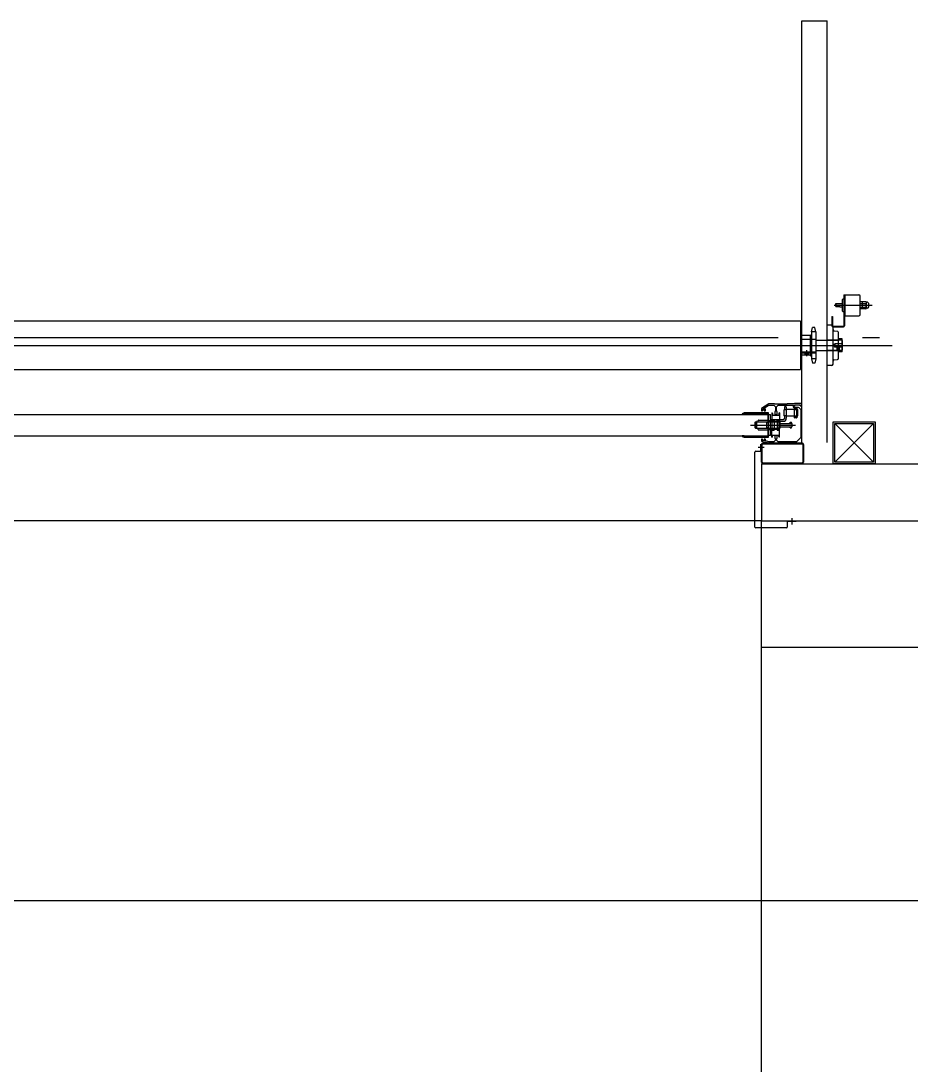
# Model space of a CAD drawing. Header units: millimetres. Extents: x -168200 to 672800, y -7409 to 118800.
# Drawn here: x 75144 to 77255, y 41175 to 43651 of the extents above; entities that cross this region are included whole.
import ezdxf

# ---------------------------------------------------------------- set-up
doc = ezdxf.new("R2010")
doc.units = ezdxf.units.MM
doc.header["$LTSCALE"] = 200
for name, pattern in [('CEN-GAUN', [32.2, 30, -1, 0.2, -1]), ('CENTER', [50.8, 31.75, -6.35, 6.35, -6.35]), ('HIDDEN', [0.375, 0.25, -0.125])]:
    doc.linetypes.add(name, pattern=pattern)
doc.layers.add('1 BA', color=9, linetype='Continuous')
doc.layers.add('1 CEN', color=15, linetype='CEN-GAUN')

msp = doc.modelspace()

# ---------------------------------------------------------------- linework, layer by layer
at = {"layer": '1 BA', "transparency": 33554687}
for p, q in [((76995.8, 42650.5), (76995.8, 43650.5)), ((76995.8, 43650.5), (77055.8, 43650.5)), ((77055.8, 42650.5), (77055.8, 43650.5)), ((76992.9, 42938.3), (72807.2, 42938.3)), ((76992.9, 42938.3), (76992.9, 42824)), ((77015.9, 42904.2), (77018.9, 42907.2)), ((77018.9, 42913.2), (77020.8, 42923.2)), ((77018.9, 42913.2), (77018.9, 42849.1)), ((77028.9, 42913.2), (77018.9, 42913.2)), ((77026.9, 42923.2), (77020.8, 42923.2)), ((77028.9, 42913.2), (77026.9, 42923.2)), ((77028.9, 42913.2), (77026.9, 42923.2)), ((77028.9, 42913.2), (77028.9, 42849.1)), ((77055.8, 42833.7), (77055.8, 42928.7)), ((77066.8, 42928.7), (77055.8, 42928.7)), ((77069.8, 42836.7), (77069.8, 42925.7)), ((77069.8, 42918.8), (77069.8, 42925.7)), ((77072.3, 42915.8), (77080.2, 42914.7)), ((77082.8, 42850.6), (77082.8, 42911.7)), ((76995.9, 42904.2), (76993.9, 42902.2)), ((76993.9, 42860.2), (76993.9, 42902.2)), ((77015.9, 42904.2), (76995.9, 42904.2)), ((76995.9, 42858.2), (76995.9, 42904.2)), ((77015.9, 42904.2), (77015.9, 42858.2)), ((77028.9, 42893.7), (77082.8, 42893.7)), ((77091.5, 42896.7), (77082.8, 42896.7)), ((77091.9, 42892.7), (77090.9, 42893.7)), ((77090.9, 42893.7), (77090.9, 42868.7)), ((77091.9, 42892.7), (77090.9, 42893.7)), ((77090.9, 42893.7), (77090.9, 42868.7)), ((77091.5, 42865.7), (77091.5, 42896.7)), ((77091.9, 42869.7), (77091.9, 42892.7)), ((77091.9, 42869.7), (77091.9, 42892.7)), ((76995.9, 42858.2), (76993.9, 42860.2)), ((77015.9, 42858.2), (76995.9, 42858.2)), ((77015.9, 42858.2), (77018.9, 42855.2)), ((77028.9, 42868.7), (77082.8, 42868.7)), ((77082.4, 42879.7), (77082.4, 42866)), ((77091.5, 42865.7), (77082.8, 42865.7)), ((77090.9, 42868.7), (77091.9, 42869.7)), ((77090.9, 42868.7), (77091.9, 42869.7)), ((77028.9, 42849.1), (77018.9, 42849.1)), ((77018.9, 42849.1), (77020.8, 42839.2)), ((77026.9, 42839.2), (77020.8, 42839.2)), ((77028.9, 42849.1), (77026.9, 42839.2)), ((77028.9, 42849.1), (77026.9, 42839.2)), ((77066.8, 42833.7), (77055.8, 42833.7)), ((77072.3, 42846.6), (77080.2, 42847.7)), ((72807.2, 42824), (76992.9, 42824)), ((76959.1, 42735.3, 46.7), (76954.6, 42735.3, 46.7)), ((76954.6, 42735.3, 46.7), (76954.6, 42728.3, 46.7)), ((76959.1, 42735.3, 46.7), (76959.1, 42708.3, 46.7)), ((76854.1, 42718.8, 46.7), (76854.1, 42717.8, 46.7)), ((76859, 42721, 46.7), (76854.3, 42719.1, 46.7)), ((76854.4, 42717.5, 46.7), (76858.8, 42717.5, 46.7)), ((76916.8, 42721, 46.7), (76859.1, 42721, 46.7)), ((76859.1, 42717.8, 46.7), (76859.1, 42719, 46.7)), ((76859.1, 42719, 46.7), (76915.1, 42719, 46.7)), ((76915.1, 42719, 46.7), (76915.1, 42697.8, 46.7)), ((76917.1, 42692.3, 46.7), (76917.1, 42720.7, 46.7)), ((76917.1, 42717.3, 46.7), (76921.6, 42717.3, 46.7)), ((76917.1, 42667.3, 46.7), (76917.1, 42717.3, 46.7)), ((76917.1, 42717.3, 46.7), (76921.6, 42717.3, 46.7)), ((76917.1, 42667.3, 46.7), (76917.1, 42717.3, 46.7)), ((76921.6, 42667.3, 46.7), (76921.6, 42717.3, 46.7)), ((76924.6, 42721, 46.7), (76925.6, 42721, 46.7)), ((76924.6, 42721, 46.7), (76924.6, 42699.8, 46.7)), ((76925.6, 42721, 46.7), (76926.6, 42719, 46.7)), ((76926.6, 42719, 46.7), (76926.6, 42716, 46.7)), ((76926.6, 42716, 46.7), (76941.1, 42716, 46.7)), ((76942.1, 42721, 46.7), (76941.1, 42719, 46.7)), ((76941.1, 42719, 46.7), (76941.1, 42716, 46.7)), ((76943.1, 42721, 46.7), (76942.1, 42721, 46.7)), ((76943.1, 42721, 46.7), (76942.1, 42721, 46.7)), ((76943.1, 42721, 46.7), (76943.1, 42699.8, 46.7)), ((76953.6, 42728.3, 46.7), (76953.1, 42727.8, 46.7)), ((76953.1, 42727.8, 46.7), (76953.1, 42714.8, 46.7)), ((76953.6, 42714.3, 46.7), (76953.1, 42714.8, 46.7)), ((76959.1, 42728.3, 46.7), (76953.6, 42728.3, 46.7)), ((76953.6, 42714.3, 46.7), (76953.6, 42728.3, 46.7)), ((76959.1, 42714.3, 46.7), (76953.6, 42714.3, 46.7)), ((76954.6, 42714.3, 46.7), (76954.6, 42708.3, 46.7)), ((76978.8, 42729.3, 46.7), (76959.1, 42729.3, 46.7)), ((76978.8, 42713.3, 46.7), (76959.1, 42713.3, 46.7)), ((76978.8, 42713.3, 46.7), (76978.8, 42729.3, 46.7)), ((76978.8, 42728.8, 46.7), (76983.8, 42728.8, 46.7)), ((76978.8, 42713.8, 46.7), (76983.8, 42713.8, 46.7)), ((76984.8, 42729.8), (76983.8, 42729.8)), ((76983.8, 42729.8), (76983.8, 42727.8)), ((76983.8, 42709.6, 46.7), (76983.8, 42728.8, 46.7)), ((76983.8, 42727.8), (76984.8, 42727.8)), ((76983.8, 42714.8), (76984.8, 42714.8)), ((76983.8, 42712.8), (76983.8, 42714.8)), ((76984.8, 42712.8), (76983.8, 42712.8)), ((76984.8, 42727.8), (76984.8, 42729.8)), ((76984.8, 42728.8, 46.7), (76985.8, 42728.8, 46.7)), ((76984.8, 42713.8, 46.7), (76984.8, 42728.8, 46.7)), ((76984.8, 42714.8), (76984.8, 42712.8)), ((76984.8, 42713.8, 46.7), (76985.8, 42713.8, 46.7)), ((76985.8, 42713.8, 46.7), (76985.8, 42728.8, 46.7)), ((76986.3, 42728.3, 46.7), (76985.8, 42728.8, 46.7)), ((76985.8, 42713.8, 46.7), (76986.3, 42714.3, 46.7)), ((76986.3, 42714.3, 46.7), (76986.3, 42728.3, 46.7)), ((76885.1, 42698.8, 46.7), (76886.1, 42699.8, 46.7)), ((76885.1, 42685.8, 46.7), (76885.1, 42698.8, 46.7)), ((76886.1, 42684.8, 46.7), (76885.1, 42685.8, 46.7)), ((76886.1, 42699.8, 46.7), (76886.1, 42684.8, 46.7)), ((76886.1, 42699.8, 46.7), (76888.1, 42699.8, 46.7)), ((76886.1, 42684.8, 46.7), (76888.1, 42684.8, 46.7)), ((76889.1, 42700.8), (76888.1, 42700.8)), ((76888.1, 42700.8), (76888.1, 42698.8)), ((76888.1, 42684.8, 46.7), (76888.1, 42699.8, 46.7)), ((76888.1, 42698.8), (76889.1, 42698.8)), ((76888.1, 42685.8), (76889.1, 42685.8)), ((76888.1, 42683.8), (76888.1, 42685.8)), ((76889.1, 42683.8), (76888.1, 42683.8)), ((76889.1, 42698.8), (76889.1, 42700.8)), ((76889.1, 42699.8, 46.7), (76926.1, 42699.8, 46.7)), ((76889.1, 42684.8, 46.7), (76889.1, 42699.8, 46.7)), ((76889.1, 42685.8), (76889.1, 42683.8)), ((76889.1, 42684.8, 46.7), (76926.1, 42684.8, 46.7)), ((76892.1, 42699.8, 46.7), (76892.1, 42702.8, 46.7)), ((76892.1, 42699.9, 46.7), (76923.6, 42699.9, 46.7)), ((76892.1, 42681.8, 46.7), (76892.1, 42684.8, 46.7)), ((76892.1, 42684.7, 46.7), (76923.6, 42684.7, 46.7)), ((76893.1, 42703.8, 46.7), (76917.1, 42703.8, 46.7)), ((76915.1, 42697.8, 46.7), (76912.1, 42697.8, 46.7)), ((76912.1, 42697.8, 46.7), (76912.1, 42686.8, 46.7)), ((76912.1, 42686.8, 46.7), (76915.1, 42686.8, 46.7)), ((76915.1, 42686.8, 46.7), (76915.1, 42665.5, 46.7)), ((76917.1, 42692.2, 46.7), (76917, 42692.3, 46.7)), ((76917, 42692.3, 46.7), (76917.1, 42692.3, 46.7)), ((76917.1, 42702.8, 46.7), (76922.6, 42702.8, 46.7)), ((76917.1, 42663.5, 46.7), (76917.1, 42692.2, 46.7)), ((76921.1, 42699.9, 46.7), (76921.1, 42699.8, 46.7)), ((76921.1, 42684.8, 46.7), (76921.1, 42684.7, 46.7)), ((76921.6, 42705.8, 46.7), (76952.1, 42705.8, 46.7)), ((76921.6, 42701.3, 46.7), (76952.1, 42701.3, 46.7)), ((76923.6, 42699.8, 46.7), (76923.6, 42701.8, 46.7)), ((76923.6, 42682.8, 46.7), (76923.6, 42684.8, 46.7)), ((76924.6, 42704.3, 46.7), (76930.6, 42704.3, 46.7)), ((76925.6, 42700.8), (76924.6, 42700.8)), ((76924.6, 42700.8), (76924.6, 42698.8)), ((76924.6, 42698.8), (76925.6, 42698.8)), ((76924.6, 42685.8), (76925.6, 42685.8)), ((76924.6, 42683.8), (76924.6, 42685.8)), ((76924.6, 42663.5, 46.7), (76924.6, 42684.8, 46.7)), ((76925.6, 42683.8), (76924.6, 42683.8)), ((76925.6, 42704.3, 46.7), (76925.6, 42699.8, 46.7)), ((76925.6, 42698.8), (76925.6, 42700.8)), ((76925.6, 42685.8), (76925.6, 42683.8)), ((76925.6, 42680.3, 46.7), (76925.6, 42684.8, 46.7)), ((76927.1, 42699.8, 46.7), (76942.1, 42699.8, 46.7)), ((76927.1, 42699.8, 46.7), (76942.1, 42699.8, 46.7)), ((76927.1, 42684.8, 46.7), (76942.1, 42684.8, 46.7)), ((76930.6, 42701.8, 46.7), (76930.6, 42704.3, 46.7)), ((76930.6, 42682.7, 46.7), (76930.6, 42680.3, 46.7)), ((76932.1, 42701.8, 46.7), (76937.1, 42701.8, 46.7)), ((76932.1, 42682.7, 46.7), (76937.1, 42682.7, 46.7)), ((76937.1, 42701.8, 46.7), (76937.1, 42704.3, 46.7)), ((76943.1, 42704.3, 46.7), (76937.1, 42704.3, 46.7)), ((76937.1, 42682.7, 46.7), (76937.1, 42680.3, 46.7)), ((76942.1, 42704.3, 46.7), (76942.1, 42699.8, 46.7)), ((76942.1, 42698.8), (76942.1, 42700.8)), ((76942.1, 42700.8), (76943.1, 42700.8)), ((76943.1, 42698.8), (76942.1, 42698.8)), ((76943.1, 42685.8), (76942.1, 42685.8)), ((76942.1, 42685.8), (76942.1, 42683.8)), ((76942.1, 42680.3, 46.7), (76942.1, 42684.8, 46.7)), ((76942.1, 42683.8), (76943.1, 42683.8)), ((76943.1, 42700.8), (76943.1, 42698.8)), ((76943.1, 42699.8, 46.7), (76943.6, 42699.8, 46.7)), ((76943.1, 42683.8), (76943.1, 42685.8)), ((76943.1, 42663.5, 46.7), (76943.1, 42684.8, 46.7)), ((76943.1, 42684.8, 46.7), (76943.6, 42684.8, 46.7)), ((76944.1, 42685.3, 46.7), (76944.1, 42699.3, 46.7)), ((76944.6, 42696.3, 46.7), (76972.1, 42696.3, 46.7)), ((76944.6, 42688.3, 46.7), (76972.1, 42688.3, 46.7)), ((76968.1, 42699.3, 46.7), (76971.1, 42699.3, 46.7)), ((76968.1, 42696.3, 46.7), (76968.1, 42699.3, 46.7)), ((76968.1, 42685.3, 46.7), (76968.1, 42688.3, 46.7)), ((76968.1, 42685.3, 46.7), (76971.1, 42685.3, 46.7)), ((76971.1, 42696.3, 46.7), (76971.1, 42699.3, 46.7)), ((76971.1, 42685.3, 46.7), (76971.1, 42688.3, 46.7)), ((76973.1, 42689.3, 46.7), (76973.1, 42695.3, 46.7)), ((76854.1, 42666.7, 46.7), (76854.1, 42665.7, 46.7)), ((76854.3, 42665.4, 46.7), (76859, 42663.5, 46.7)), ((76858.8, 42667, 46.7), (76854.4, 42667, 46.7)), ((76859.1, 42665.5, 46.7), (76859.1, 42666.7, 46.7)), ((76915.1, 42665.5, 46.7), (76859.1, 42665.5, 46.7)), ((76859.1, 42663.5, 46.7), (76916.8, 42663.5, 46.7)), ((76893.1, 42680.8, 46.7), (76917.1, 42680.8, 46.7)), ((76917.1, 42681.8, 46.7), (76922.6, 42681.8, 46.7)), ((76921.6, 42667.3, 46.7), (76917.1, 42667.3, 46.7)), ((76921.6, 42667.3, 46.7), (76917.1, 42667.3, 46.7)), ((76924.6, 42680.3, 46.7), (76930.6, 42680.3, 46.7)), ((76924.6, 42663.5, 46.7), (76925.6, 42663.5, 46.7)), ((76924.6, 42663.5, 36.6), (76925.6, 42663.5, 36.6)), ((76925.6, 42663.5, 46.7), (76926.6, 42665.5, 46.7)), ((76926.6, 42668.5, 46.7), (76941.1, 42668.5, 46.7)), ((76926.6, 42665.5, 46.7), (76926.6, 42668.5, 46.7)), ((76943.1, 42680.3, 46.7), (76937.1, 42680.3, 46.7)), ((76941.1, 42665.5, 46.7), (76941.1, 42668.5, 46.7)), ((76942.1, 42663.5, 46.7), (76941.1, 42665.5, 46.7)), ((76943.1, 42663.5, 46.7), (76942.1, 42663.5, 46.7)), ((76943.1, 42663.5, 46.7), (76942.1, 42663.5, 46.7)), ((76892.7, 42639.5), (76906.3, 42639.5)), ((76898.9, 42632.1), (76898.9, 42646.8)), ((76900, 42604), (76900, 42646)), ((76902, 42604), (76902, 42646)), ((76904, 42650), (76996, 42650)), ((76904, 42648), (76996, 42648)), ((76998, 42646), (76998, 42604)), ((77000, 42646), (77000, 42604)), ((76884.8, 42450.4), (76884.8, 42628.1)), ((76886.8, 42630.1), (76896.9, 42630.1)), ((76996, 42602), (76904, 42602)), ((76996, 42600), (76904, 42600)), ((76961.4, 42461.9), (76961.4, 42450.4)), ((76982.5, 42463.9), (76963.4, 42463.9)), ((76972.9, 42456.4), (76972.9, 42471.8)), ((76959.4, 42448.4), (76886.8, 42448.4))]:
    msp.add_line(p, q, dxfattribs=at)
at = {"layer": '1 BA'}
for p, q in [((77076.1, 42979.7), (77076.6, 42980.2)), ((77076.1, 42973.2), (77076.1, 42979.7)), ((77076.6, 42980.2), (77091.9, 42980.2)), ((77076.6, 42980.2), (77076.6, 42973.2)), ((77091.9, 42990.2), (77092.9, 42991.2)), ((77091.9, 42962.2), (77091.9, 42990.2)), ((77092.9, 42991.2), (77096.9, 42991.2)), ((77095.7, 43001.2), (77095.7, 42927.6)), ((77095.7, 43001.2), (77096.9, 43001.2)), ((77096.9, 43001.2), (77131.4, 43001.2)), ((77096.9, 42951.2), (77096.9, 43001.2)), ((77096.9, 43001.2), (77096.9, 42927.2)), ((77098.9, 42951.2), (77098.9, 43001.2)), ((77134.4, 42954.2), (77134.4, 42998.2)), ((77148, 42984.3), (77134.4, 42984.3)), ((77134.4, 42980.3), (77148, 42980.3)), ((77139.4, 42968.1), (77139.4, 42984.3)), ((77151.4, 42983.3), (77149.1, 42983.3)), ((77149.4, 42970.1), (77149.4, 42982.3)), ((77154.4, 42972.2), (77154.4, 42980.3)), ((77076.1, 42973.2), (77085.9, 42973.2)), ((77085.9, 42972.2), (77085.9, 42973.2)), ((77085.9, 42972.2), (77091.9, 42972.2)), ((77092.9, 42961.2), (77091.9, 42962.2)), ((77092.9, 42961.2), (77096.9, 42961.2)), ((77134.4, 42972.1), (77148, 42972.1)), ((77148, 42968.1), (77134.4, 42968.1)), ((77151.4, 42969.2), (77149.2, 42969.2)), ((77066.9, 42949.7), (77068.5, 42949.7)), ((77066.9, 42949.7), (77066.9, 42927.2)), ((77068.5, 42949.7), (77068.5, 42927.6)), ((77096.9, 42951.2), (77131.4, 42951.2)), ((77069.1, 42925), (77094.7, 42925)), ((77069.5, 42926.6), (77094.7, 42926.6)), ((77069.5, 42926.6), (77069.5, 42925)), ((76978.8, 42709.6, 46.7), (76978.8, 42733, 46.7)), ((76978.8, 42733, 46.7), (76978.8, 42732.4, 46.7)), ((76980.6, 42732.2, 46.7), (76979, 42732.2, 46.7)), ((76983.5, 42733.3, 46.7), (76979.1, 42733.3, 46.7)), ((76983.6, 42732.2, 46.7), (76982, 42732.2, 46.7)), ((76983.8, 42733, 46.7), (76983.8, 42709.6, 46.7)), ((76983.8, 42732.4, 46.7), (76983.8, 42733, 46.7)), ((76978.8, 42729.6, 46.7), (76978.8, 42729.1, 46.7)), ((76978.8, 42712.9, 46.7), (76978.8, 42713.5, 46.7)), ((76978.8, 42709.6, 46.7), (76978.8, 42710.1, 46.7)), ((76980.6, 42729.8, 46.7), (76979, 42729.8, 46.7)), ((76980.6, 42712.7, 46.7), (76979, 42712.7, 46.7)), ((76980.6, 42710.3, 46.7), (76979, 42710.3, 46.7)), ((76979.1, 42728.8, 46.7), (76983.5, 42728.8, 46.7)), ((76979.1, 42713.8, 46.7), (76983.5, 42713.8, 46.7)), ((76983.5, 42709.3, 46.7), (76979.1, 42709.3, 46.7)), ((76983.6, 42729.8, 46.7), (76982, 42729.8, 46.7)), ((76983.6, 42712.7, 46.7), (76982, 42712.7, 46.7)), ((76983.6, 42710.3, 46.7), (76982, 42710.3, 46.7)), ((76983.8, 42729.1, 46.7), (76983.8, 42729.6, 46.7)), ((76983.8, 42713.5, 46.7), (76983.8, 42712.9, 46.7)), ((76983.8, 42710.1, 46.7), (76983.8, 42709.6, 46.7)), ((76925.6, 42680.6, 46.7), (76925.6, 42704, 46.7)), ((76925.6, 42704, 46.7), (76925.6, 42703.4, 46.7)), ((76925.6, 42700.6, 46.7), (76925.6, 42700.1, 46.7)), ((76925.6, 42683.9, 46.7), (76925.6, 42684.5, 46.7)), ((76927.4, 42703.2, 46.7), (76925.8, 42703.2, 46.7)), ((76927.4, 42700.8, 46.7), (76925.8, 42700.8, 46.7)), ((76927.4, 42683.7, 46.7), (76925.8, 42683.7, 46.7)), ((76930.3, 42704.3, 46.7), (76925.9, 42704.3, 46.7)), ((76925.9, 42699.8, 46.7), (76930.3, 42699.8, 46.7)), ((76925.9, 42684.8, 46.7), (76930.3, 42684.8, 46.7)), ((76930.4, 42703.2, 46.7), (76928.8, 42703.2, 46.7)), ((76930.4, 42700.8, 46.7), (76928.8, 42700.8, 46.7)), ((76930.4, 42683.7, 46.7), (76928.8, 42683.7, 46.7)), ((76930.6, 42704, 46.7), (76930.6, 42680.6, 46.7)), ((76930.6, 42703.4, 46.7), (76930.6, 42704, 46.7)), ((76930.6, 42700.1, 46.7), (76930.6, 42700.6, 46.7)), ((76930.6, 42684.5, 46.7), (76930.6, 42683.9, 46.7)), ((76937.1, 42704, 46.7), (76937.1, 42680.6, 46.7)), ((76937.1, 42703.4, 46.7), (76937.1, 42704, 46.7)), ((76937.1, 42700.1, 46.7), (76937.1, 42700.6, 46.7)), ((76937.1, 42684.5, 46.7), (76937.1, 42683.9, 46.7)), ((76937.3, 42703.2, 46.7), (76938.9, 42703.2, 46.7)), ((76937.3, 42700.8, 46.7), (76938.9, 42700.8, 46.7)), ((76937.3, 42683.7, 46.7), (76938.9, 42683.7, 46.7)), ((76937.4, 42704.3, 46.7), (76941.8, 42704.3, 46.7)), ((76941.8, 42699.8, 46.7), (76937.4, 42699.8, 46.7)), ((76941.8, 42684.8, 46.7), (76937.4, 42684.8, 46.7)), ((76940.3, 42703.2, 46.7), (76941.9, 42703.2, 46.7)), ((76940.3, 42700.8, 46.7), (76941.9, 42700.8, 46.7)), ((76940.3, 42683.7, 46.7), (76941.9, 42683.7, 46.7)), ((76942.1, 42680.6, 46.7), (76942.1, 42704, 46.7)), ((76942.1, 42704, 46.7), (76942.1, 42703.4, 46.7)), ((76942.1, 42700.6, 46.7), (76942.1, 42700.1, 46.7)), ((76942.1, 42683.9, 46.7), (76942.1, 42684.5, 46.7)), ((77070, 42600), (77070, 42700)), ((77070, 42700), (77170, 42700)), ((77074, 42696), (77166, 42604)), ((77166, 42696), (77074, 42604)), ((77074, 42604), (77074, 42696)), ((77074, 42696), (77166, 42696)), ((77166, 42696), (77166, 42604)), ((77170, 42700), (77170, 42600)), ((76925.6, 42680.6, 46.7), (76925.6, 42681.1, 46.7)), ((76927.4, 42681.3, 46.7), (76925.8, 42681.3, 46.7)), ((76930.3, 42680.3, 46.7), (76925.9, 42680.3, 46.7)), ((76930.4, 42681.3, 46.7), (76928.8, 42681.3, 46.7)), ((76930.6, 42681.1, 46.7), (76930.6, 42680.6, 46.7)), ((76937.1, 42681.1, 46.7), (76937.1, 42680.6, 46.7)), ((76937.3, 42681.3, 46.7), (76938.9, 42681.3, 46.7)), ((76937.4, 42680.3, 46.7), (76941.8, 42680.3, 46.7)), ((76940.3, 42681.3, 46.7), (76941.9, 42681.3, 46.7)), ((76942.1, 42680.6, 46.7), (76942.1, 42681.1, 46.7)), ((76900, 42600), (77500, 42600)), ((76900, 42600), (76900, 42465)), ((77170, 42600), (77070, 42600)), ((77166, 42604), (77074, 42604)), ((76900, 42465), (72900, 42465)), ((76900, 42465), (87000, 42465)), ((76900, 38765), (76900, 42465)), ((76900, 42465), (113035, 42465)), ((76900, 42165), (76900, 42465)), ((113035, 42165), (76900, 42165))]:
    msp.add_line(p, q, dxfattribs=at)
at = {"layer": '1 BA', "linetype": 'CENTER'}
msp.add_line((77072.5, 42976.2), (77162.9, 42976.2), dxfattribs=at)
at = {"layer": '1 BA', "linetype": 'CENTER', "transparency": 33554687}
for p, q in [((72692.8, 42881.2), (77210, 42881.2)), ((77007.5, 42855.3), (77007.5, 42870)), ((76873.9, 42692.3, 46.7), (76980.7, 42692.3, 46.7))]:
    msp.add_line(p, q, dxfattribs=at)
at = {"layer": '1 BA', "linetype": 'HIDDEN', "transparency": 33554687}
for p, q in [((76993.9, 42896.2), (77028.9, 42896.2)), ((77091.5, 42893.7), (77055.8, 42893.7)), ((77071.9, 42881.2), (77074.5, 42885.2)), ((77071.9, 42881.2), (77074.5, 42877.2)), ((77091.9, 42885.2), (77074.5, 42885.2)), ((77074.5, 42885.2), (77074.5, 42877.2)), ((76993.9, 42866.1), (77028.9, 42866.1)), ((76993.9, 42863.1), (77028.9, 42863.1)), ((77003.5, 42858.2), (77003.5, 42863.1)), ((77004.2, 42858.2), (77004.2, 42863.1)), ((77010.8, 42858.2), (77010.8, 42863.1)), ((77011.5, 42858.2), (77011.5, 42863.1)), ((77091.5, 42868.7), (77055.8, 42868.7)), ((77091.9, 42877.2), (77074.5, 42877.2)), ((77079.4, 42868.7), (77079.4, 42877.2)), ((77085.4, 42868.7), (77085.4, 42877.2))]:
    msp.add_line(p, q, dxfattribs=at)
at = {"layer": '1 BA', "linetype": 'CENTER', "ltscale": 0.5, "transparency": 33554687}
msp.add_line((77044.8, 42881.2), (77202.3, 42881.2), dxfattribs=at)
at = {"layer": '1 BA', "linetype": 'Continuous', "transparency": 33554687}
for p, q in [((76917.9, 42742.2), (76900.2, 42731.3)), ((76903.8, 42731.1), (76916.9, 42739.2)), ((76917.1, 42739.3), (76929.1, 42739.3)), ((76931.2, 42742.3), (76918.2, 42742.3)), ((76929.1, 42739.3), (76933.1, 42735.3)), ((76931.9, 42741.8), (76931.2, 42742.3)), ((76960.5, 42741.8), (76931.9, 42741.8)), ((76933.1, 42735.3), (76933.1, 42725)), ((76936.1, 42735.3), (76940.1, 42739.3)), ((76936.1, 42725), (76936.1, 42735.3)), ((76940.1, 42739.3), (76975.1, 42739.3)), ((76961.2, 42742.3), (76960.5, 42741.8)), ((76975.9, 42742.3), (76961.2, 42742.3)), ((76975.1, 42739.3), (76975.1, 42736.8)), ((76975.1, 42736.8), (76978.1, 42736.8)), ((76978.3, 42736.8), (76975.1, 42736.8)), ((76975.1, 42736.8), (76975.1, 42734.6)), ((76975.4, 42734.3), (76988.1, 42734.3)), ((76978.1, 42743.3), (76976.2, 42742.3)), ((76985.8, 42743.3), (76978.1, 42743.3)), ((76978.1, 42736.8), (76978.1, 42740.3)), ((76978.1, 42740.3), (76992, 42740.3)), ((76985.8, 42739.8), (76978.3, 42739.8)), ((76978.3, 42739.8), (76978.3, 42736.8)), ((76986, 42743.1), (76985.8, 42743.3)), ((76986, 42739.6), (76985.8, 42739.8)), ((76986.2, 42743.3), (76986, 42743.1)), ((76986.2, 42739.8), (76986, 42739.6)), ((76995.3, 42743.3), (76986.2, 42743.3)), ((76991.8, 42739.8), (76986.2, 42739.8)), ((76988.4, 42734.2), (76993.2, 42729.3)), ((76992.1, 42738.1), (76992.1, 42739.5)), ((76992.3, 42740), (76992.3, 42738.1)), ((76995.3, 42737.8), (76992.4, 42737.8)), ((76992.6, 42737.8), (76995.5, 42737.8)), ((76995.8, 42738.1), (76995.8, 42742.8)), ((76995.8, 42718.1), (76995.8, 42737.3)), ((76900, 42730.8), (76900, 42726.5)), ((76900.5, 42726), (76902.5, 42726)), ((76901.2, 42727.4), (76901.2, 42728.5)), ((76901.4, 42728.7), (76908.1, 42728.7)), ((76902.5, 42727.2), (76901.4, 42727.2)), ((76902.7, 42726.2), (76902.7, 42727)), ((76909, 42730.2), (76904.1, 42730.2)), ((76906.8, 42727), (76906.8, 42726.2)), ((76908.1, 42727.2), (76907, 42727.2)), ((76907, 42726), (76909, 42726)), ((76908.3, 42728.5), (76908.3, 42727.4)), ((76909.5, 42726.5), (76909.5, 42729.7)), ((76933.1, 42725), (76932.1, 42724)), ((76932.1, 42724), (76932.1, 42718)), ((76933.1, 42717), (76936.1, 42717)), ((76937.1, 42724), (76936.1, 42725)), ((76937.1, 42718), (76937.1, 42724)), ((76993.3, 42729.1), (76993.3, 42662.6)), ((76995.6, 42717.9), (76995.8, 42718.1)), ((76995.8, 42717.7), (76995.6, 42717.9)), ((76995.8, 42673.1), (76995.8, 42717.7)), ((76900, 42658), (76900, 42654.7)), ((76902.5, 42658.5), (76900.5, 42658.5)), ((76902.7, 42657.5), (76902.7, 42658.3)), ((76906.8, 42658.3), (76906.8, 42657.5)), ((76909, 42658.5), (76907, 42658.5)), ((76909.5, 42654.8), (76909.5, 42658)), ((76932.1, 42666.5), (76932.1, 42660.5)), ((76932.1, 42660.5), (76933.1, 42659.5)), ((76936.1, 42667.5), (76933.1, 42667.5)), ((76933.1, 42659.5), (76933.1, 42656.5)), ((76936.1, 42659.5), (76937.1, 42660.5)), ((76936.1, 42656.5), (76936.1, 42659.5)), ((76937.1, 42660.5), (76937.1, 42666.5)), ((76993.2, 42662.4), (76983.4, 42652.6)), ((76995.6, 42672.9), (76995.8, 42673.1)), ((76995.8, 42672.7), (76995.6, 42672.9)), ((76995.8, 42650.5), (76995.8, 42672.7)), ((76900.4, 42654.2), (76917.3, 42650)), ((76901.2, 42656), (76901.2, 42657.1)), ((76901.4, 42657.3), (76902.5, 42657.3)), ((76908.1, 42655.8), (76901.4, 42655.8)), ((76907, 42657.3), (76908.1, 42657.3)), ((76908.3, 42657.1), (76908.3, 42656)), ((76917.6, 42652.5), (76909.7, 42654.5)), ((76917.3, 42650), (76995.3, 42650)), ((76929.1, 42652.5), (76917.6, 42652.5)), ((76933.1, 42656.5), (76929.1, 42652.5)), ((76940.1, 42652.5), (76936.1, 42656.5)), ((76983.1, 42652.5), (76940.1, 42652.5))]:
    msp.add_line(p, q, dxfattribs=at)
at = {"layer": '1 BA', "ltscale": 2, "transparency": 33554687}
for p, q in [((72885, 42717.4, 36.6), (76915.1, 42717.4, 46.7)), ((72885, 42667, 51.3), (76915.1, 42667, 46.7))]:
    msp.add_line(p, q, dxfattribs=at)
at = {"layer": '1 BA', "ltscale": 2}
msp.add_line((72400, 41565), (77400, 41565), dxfattribs=at)
at = {"layer": '1 BA'}
for centre in [(76981.3, 42731, 46.7), (76981.3, 42711.5, 46.7), (76928.1, 42702, 46.7), (76928.1, 42682.5, 46.7), (76939.6, 42702, 46.7), (76939.6, 42682.5, 46.7)]:
    msp.add_circle(centre, 1.37, dxfattribs=at)
for centre, radius, start, end in [((77131.4, 42998.2), 3, 0, 90), ((77147.2, 42982.3), 2.15, 291.4856, 68.5144), ((77142.5, 42976.2), 6.86, 323.2333, 36.7667), ((77151.4, 42980.3), 3, 0, 90), ((77147.2, 42970.1), 2.15, 291.4856, 68.5144), ((77151.4, 42972.2), 3, 270, 0), ((77131.4, 42954.2), 3, 270, 0), ((77069.1, 42927.2), 2.2, 180, 270), ((77069.5, 42927.6), 1, 180, 270), ((77094.7, 42927.6), 1, 270, 0), ((77094.7, 42927.2), 2.2, 270, 0), ((76979.1, 42733, 46.7), 0.3, 90, 180), ((76979, 42732.4, 46.7), 0.2, 180, 270), ((76983.5, 42733, 46.7), 0.3, 0, 90), ((76983.6, 42732.4, 46.7), 0.2, 270, 0), ((76979, 42729.6, 46.7), 0.2, 90, 180), ((76979.1, 42729.1, 46.7), 0.3, 180, 270), ((76979.1, 42713.5, 46.7), 0.3, 90, 180), ((76979, 42712.9, 46.7), 0.2, 180, 270), ((76979, 42710.1, 46.7), 0.2, 90, 180), ((76979.1, 42709.6, 46.7), 0.3, 180, 270), ((76983.5, 42729.1, 46.7), 0.3, 270, 0), ((76983.5, 42713.5, 46.7), 0.3, 0, 90), ((76983.5, 42709.6, 46.7), 0.3, 270, 0), ((76983.6, 42729.6, 46.7), 0.2, 0, 90), ((76983.6, 42712.9, 46.7), 0.2, 270, 0), ((76983.6, 42710.1, 46.7), 0.2, 0, 90), ((76925.9, 42704, 46.7), 0.3, 90, 180), ((76925.8, 42703.4, 46.7), 0.2, 180, 270), ((76925.8, 42700.6, 46.7), 0.2, 90, 180), ((76925.9, 42700.1, 46.7), 0.3, 180, 270), ((76925.9, 42684.5, 46.7), 0.3, 90, 180), ((76925.8, 42683.9, 46.7), 0.2, 180, 270), ((76930.3, 42704, 46.7), 0.3, 0, 90), ((76930.3, 42700.1, 46.7), 0.3, 270, 0), ((76930.3, 42684.5, 46.7), 0.3, 0, 90), ((76930.4, 42703.4, 46.7), 0.2, 270, 0), ((76930.4, 42700.6, 46.7), 0.2, 0, 90), ((76930.4, 42683.9, 46.7), 0.2, 270, 0), ((76937.4, 42704, 46.7), 0.3, 90, 180), ((76937.3, 42703.4, 46.7), 0.2, 180, 270), ((76937.3, 42700.6, 46.7), 0.2, 90, 180), ((76937.4, 42700.1, 46.7), 0.3, 180, 270), ((76937.4, 42684.5, 46.7), 0.3, 90, 180), ((76937.3, 42683.9, 46.7), 0.2, 180, 270), ((76941.8, 42704, 46.7), 0.3, 0, 90), ((76941.8, 42700.1, 46.7), 0.3, 270, 0), ((76941.8, 42684.5, 46.7), 0.3, 0, 90), ((76941.9, 42703.4, 46.7), 0.2, 270, 0), ((76941.9, 42700.6, 46.7), 0.2, 0, 90), ((76941.9, 42683.9, 46.7), 0.2, 270, 0), ((76925.8, 42681.1, 46.7), 0.2, 90, 180), ((76925.9, 42680.6, 46.7), 0.3, 180, 270), ((76930.3, 42680.6, 46.7), 0.3, 270, 0), ((76930.4, 42681.1, 46.7), 0.2, 0, 90), ((76937.3, 42681.1, 46.7), 0.2, 90, 180), ((76937.4, 42680.6, 46.7), 0.3, 180, 270), ((76941.8, 42680.6, 46.7), 0.3, 270, 0), ((76941.9, 42681.1, 46.7), 0.2, 0, 90)]:
    msp.add_arc(centre, radius, start, end, dxfattribs=at)
at = {"layer": '1 BA', "transparency": 33554687}
for centre, radius, start, end in [((77066.8, 42925.7), 3, 0, 90), ((77072.8, 42918.8), 3, 180, 261.8595), ((77079.8, 42911.7), 3, 0, 81.8595), ((77066.8, 42836.7), 3, 270, 0), ((77072.8, 42843.6), 3, 98.1405, 180), ((77079.8, 42850.6), 3, 278.1405, 0), ((76854.4, 42718.8, 46.7), 0.3, 111.8014, 180), ((76854.4, 42717.8, 46.7), 0.3, 180, 270), ((76858.8, 42717.8, 46.7), 0.3, 270, 0), ((76859.1, 42720.7, 46.7), 0.3, 90, 111.8014), ((76916.8, 42720.7, 46.7), 0.3, 360, 90), ((76952.1, 42708.3, 46.7), 7, 270, 0), ((76952.1, 42708.3, 46.7), 2.5, 270, 0), ((76893.1, 42702.8, 46.7), 1, 90, 180), ((76922.6, 42701.8, 46.7), 1, 0, 90), ((76922.6, 42682.8, 46.7), 1, 270, 0), ((76943.6, 42699.3, 46.7), 0.5, 0, 90), ((76943.6, 42685.3, 46.7), 0.5, 270, 0), ((76944.6, 42696.8, 46.7), 0.5, 180, 270), ((76944.6, 42687.8, 46.7), 0.5, 90, 180), ((76972.1, 42695.3, 46.7), 1, 0, 90), ((76972.1, 42689.3, 46.7), 1, 270, 0), ((76854.4, 42666.7, 46.7), 0.3, 90, 180), ((76854.4, 42665.7, 46.7), 0.3, 180, 248.1986), ((76858.8, 42666.7, 46.7), 0.3, 360, 90), ((76859.1, 42663.8, 46.7), 0.3, 248.1986, 270), ((76893.1, 42681.8, 46.7), 1, 180, 270), ((76916.8, 42663.8, 46.7), 0.3, 270, 0), ((76904, 42646), 4, 90, 180), ((76904, 42646), 2, 90, 180), ((76996, 42646), 4, 0, 90), ((76996, 42646), 2, 0, 90), ((76886.8, 42628.1), 2, 90, 180), ((76896.9, 42632.1), 2, 270, 0), ((76904, 42604), 4, 180, 270), ((76904, 42604), 2, 180, 270), ((76996, 42604), 2, 270, 0), ((76996, 42604), 4, 270, 0), ((76963.4, 42461.9), 2, 90, 180), ((76886.8, 42450.4), 2, 180, 270), ((76959.4, 42450.4), 2, 270, 0)]:
    msp.add_arc(centre, radius, start, end, dxfattribs=at)
at = {"layer": '1 BA', "linetype": 'Continuous', "transparency": 33554687}
for centre, radius, start, end in [((76917.1, 42738.8), 0.5, 90, 121.6352), ((76918.2, 42741.8), 0.5, 90, 121.6352), ((76975.4, 42734.6), 0.3, 180, 270), ((76975.9, 42742.8), 0.5, 270, 296.5651), ((76988.1, 42734), 0.3, 45, 90), ((76991.8, 42739.5), 0.3, 360, 90), ((76992, 42740), 0.3, 0, 90), ((76992.4, 42738.1), 0.3, 180, 270), ((76992.6, 42738.1), 0.3, 180, 270), ((76995.3, 42742.8), 0.5, 0, 90), ((76995.3, 42737.3), 0.5, 0, 90), ((76995.5, 42738.1), 0.3, 270, 360), ((76900.5, 42730.8), 0.5, 121.6352, 180), ((76900.5, 42726.5), 0.5, 180, 270), ((76901.4, 42728.5), 0.2, 90, 180), ((76901.4, 42727.4), 0.2, 179.75, 270), ((76902.5, 42727), 0.2, 360, 90), ((76902.5, 42726.2), 0.2, 270, 0), ((76904.1, 42730.7), 0.5, 121.6352, 270), ((76907, 42727), 0.2, 90, 180), ((76907, 42726.2), 0.2, 180, 270), ((76908.1, 42728.5), 0.2, 0.25, 90), ((76908.1, 42727.4), 0.2, 270, 0.25), ((76909, 42729.7), 0.5, 0, 90), ((76909, 42726.5), 0.5, 270, 0), ((76933.1, 42718), 1, 180, 270), ((76936.1, 42718), 1, 270, 0), ((76993, 42729.1), 0.3, 0, 45), ((76900.5, 42658), 0.5, 90, 180), ((76902.5, 42658.3), 0.2, 360, 90), ((76902.5, 42657.5), 0.2, 270, 0), ((76907, 42658.3), 0.2, 90, 180), ((76907, 42657.5), 0.2, 180, 270), ((76909, 42658), 0.5, 0, 90), ((76933.1, 42666.5), 1, 90, 180), ((76936.1, 42666.5), 1, 0, 90), ((76993, 42662.6), 0.3, 315, 360), ((76900.5, 42654.7), 0.5, 180, 255.9638), ((76901.4, 42657.1), 0.2, 90, 180.25), ((76901.4, 42656), 0.2, 180, 270), ((76908.1, 42657.1), 0.2, 360, 90), ((76908.1, 42656), 0.2, 270, 0), ((76909.8, 42654.8), 0.3, 180, 255.9638), ((76983.1, 42652.8), 0.3, 270, 315), ((76995.3, 42650.5), 0.5, 270, 0)]:
    msp.add_arc(centre, radius, start, end, dxfattribs=at)
at = {"layer": '1 CEN'}
msp.add_line((32300, 42900), (117500, 42900), dxfattribs=at)
msp.add_line((32300, 42900), (117500, 42900), dxfattribs=at)

doc.saveas('drawing.dxf')
